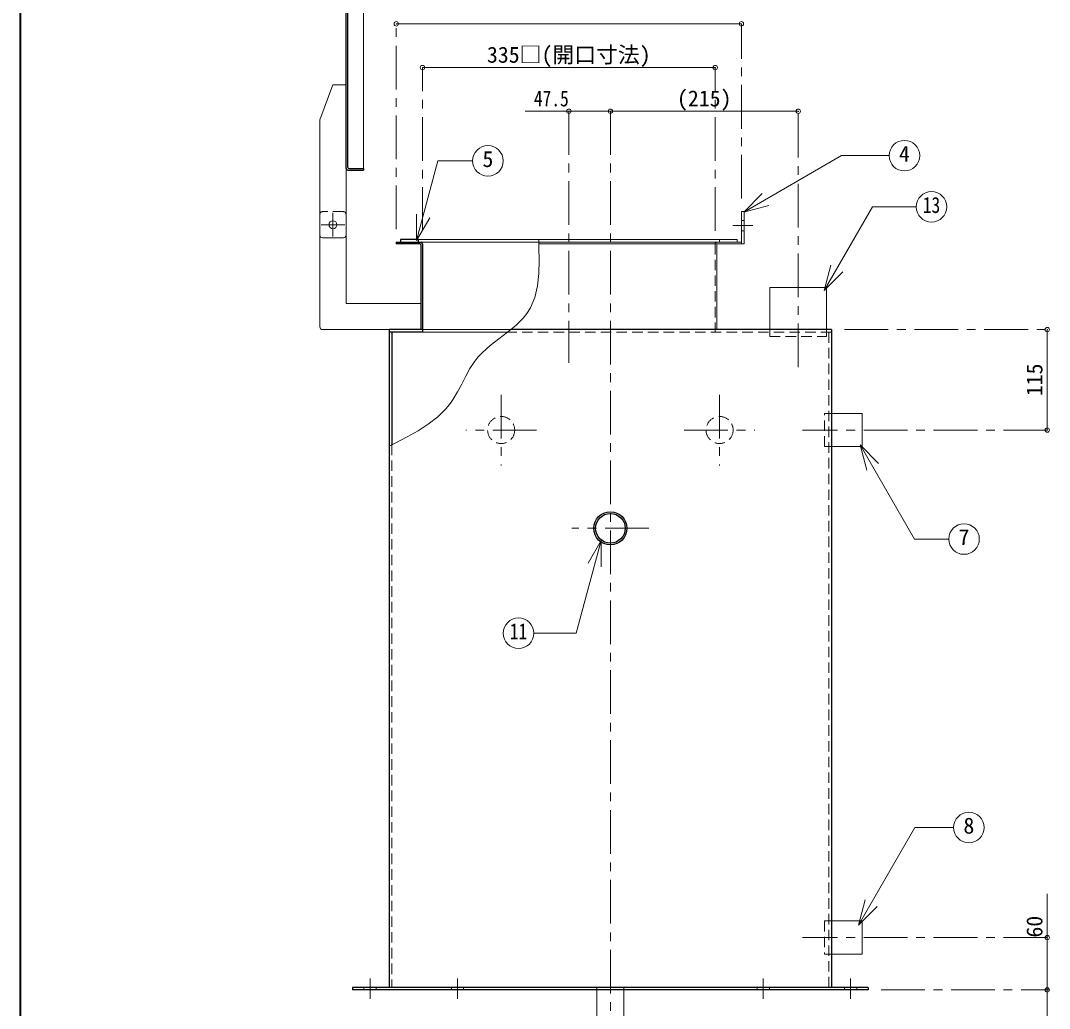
# Model space of a CAD drawing. Units: millimetres at full size, sheet at 1:10; details may follow other scales. Extents: x -2123 to 1927, y -1358 to 1452.
# Drawn here: x -2123 to -945, y -769 to 362 of the extents above; entities that cross this region are included whole.
import ezdxf
from ezdxf.enums import TextEntityAlignment as Align

# ---------------------------------------------------------------- set-up
doc = ezdxf.new("R2010")
doc.units = ezdxf.units.MM
doc.header["$LTSCALE"] = 10
doc.header["$PDMODE"] = 32
doc.header["$PDSIZE"] = 5
doc.linetypes.add('CHAIN1', pattern=[8, 5, -1, 1, -1])
doc.linetypes.add('DASHED1', pattern=[1.8, 1.2, -0.6])
doc.layers.add('0-0', color=7, linetype='Continuous', lineweight=18)
doc.styles.add('ＭＳ ゴシック', font='')
doc.styles.get('ＭＳ ゴシック').set_extended_font_data('MS Gothic')

msp = doc.modelspace()

# ---------------------------------------------------------------- linework, layer by layer
at = {"layer": '0-0', "color": 1, "lineweight": 40}
msp.add_line((-2122.8, -1358.09), (-2122.8, 1451.91), dxfattribs=at)
at = {"layer": '0-0', "color": 4, "lineweight": 9}
for p, q in [((-1730.3, 603.41), (-1730.3, 192.41)), ((-1692.8, 357.91), (-1297.8, 357.91)), ((-1662.8, 307.91), (-1327.8, 307.91)), ((-1545.3, 257.91), (-1447.8, 257.91)), ((-1447.8, 257.91), (-1232.8, 257.91)), ((-1294.8, 142.91), (-1297.8, 142.91)), ((-1297.8, 142.91), (-1297.8, 107.91)), ((-1294.8, 142.91), (-1294.8, 105.91)), ((-1780.3, 115.91), (-1780.3, 10.91)), ((-1750.3, 115.91), (-1750.3, 37.91)), ((-1667.8, 110.91), (-1529.8, 110.91)), ((-1529.71, 107.91), (-1664.8, 107.91)), ((-1325.8, 104.91), (-1325.8, 7.91)), ((-1297.8, 105.91), (-1294.8, 105.91)), ((-1200.3, 55.91), (-1265.3, 55.91)), ((-1265.3, 7.91), (-1265.3, 55.91)), ((-1200.3, 7.91), (-1200.3, 55.91)), ((-1664.8, 37.91), (-1750.3, 37.91)), ((-1777.3, 7.91), (-1700.8, 7.91)), ((-1561.9, 7.91), (-1662.8, 7.91)), ((-1662.8, 4.91), (-1565.61, 4.91)), ((-947.8, -107.09), (-947.8, 7.91)), ((-947.8, -638.09), (-947.8, -798.09))]:
    msp.add_line(p, q, dxfattribs=at)
at = {"layer": '0-0', "color": 5, "lineweight": 25}
for p, q in [((-1750.3, 192.41), (-1750.3, 592.16)), ((-1748.3, 193.41), (-1748.3, 592.16)), ((-1748.3, 190.41), (-1730.3, 190.41)), ((-1747.3, 192.41), (-1730.3, 192.41)), ((-1730.3, 192.41), (-1730.3, 190.41)), ((-1692.8, 107.91), (-1692.8, 105.91)), ((-1692.8, 107.91), (-1664.8, 107.91)), ((-1687.8, 110.91), (-1687.8, 107.91)), ((-1667.8, 110.91), (-1687.8, 110.91)), ((-1667.8, 110.91), (-1667.8, 107.91)), ((-1665.8, 105.91), (-1692.8, 105.91)), ((-1664.8, 104.91), (-1664.8, 7.91)), ((-1700.8, 7.91), (-1700.8, -745.29)), ((-1662.8, 7.91), (-1700.8, 7.91)), ((-1697.8, 4.91), (-1697.8, -123.91)), ((-1194.8, 7.91), (-1561.9, 7.91)), ((-1194.8, 7.91), (-1194.8, -745.29)), ((-1742.8, -745.09), (-1742.8, -748.09)), ((-1152.8, -745.09), (-1742.8, -745.09)), ((-1152.8, -748.09), (-1742.8, -748.09)), ((-1152.8, -745.09), (-1152.8, -748.09))]:
    msp.add_line(p, q, dxfattribs=at)
at = {"layer": '0-0', "color": 4, "linetype": 'CHAIN1', "lineweight": 9}
for p, q in [((-1692.8, 122.91), (-1692.8, 357.91)), ((-1297.8, 157.91), (-1297.8, 357.91)), ((-1662.8, 120.91), (-1662.8, 307.91)), ((-1327.8, 120.91), (-1327.8, 307.91)), ((-1495.3, 257.91), (-1495.3, -30.09)), ((-1447.8, 257.91), (-1447.8, -819.09)), ((-1232.8, -35.09), (-1232.8, 257.91)), ((-1765.3, 141.41), (-1765.3, 114.41)), ((-1751.8, 127.91), (-1778.8, 127.91)), ((-1307.8, 126.91), (-1284.8, 126.91)), ((-1179.8, 7.91), (-947.8, 7.91)), ((-1572.8, -66.59), (-1572.8, -147.59)), ((-1322.8, -66.59), (-1322.8, -147.59)), ((-1532.3, -107.09), (-1613.3, -107.09)), ((-1363.3, -107.09), (-1282.3, -107.09)), ((-947.8, -107.09), (-1227.8, -107.09)), ((-1403.8, -219.59), (-1491.8, -219.59)), ((-947.8, -688.09), (-1227.8, -688.09)), ((-1722.8, -758.09), (-1722.8, -735.09)), ((-1622.8, -735.09), (-1622.8, -758.09)), ((-1272.8, -735.09), (-1272.8, -758.09)), ((-1172.8, -758.09), (-1172.8, -735.09)), ((-1137.8, -748.09), (-945.8, -748.09))]:
    msp.add_line(p, q, dxfattribs=at)
at = {"layer": '0-0'}
for p, q in [((-1765.3, 287.91), (-1750.3, 287.91)), ((-1669.55, 109.95), (-1645.15, 201.01)), ((-1605.43, 201.01), (-1645.15, 201.01)), ((-1295.23, 142.32), (-1183.18, 207.01)), ((-1183.18, 207.01), (-1128.75, 207.01)), ((-1750.3, 115.91), (-1750.3, 192.41)), ((-1295.23, 142.32), (-1274.01, 163.54)), ((-1295.23, 142.32), (-1266.25, 150.09)), ((-1203.12, 52.8), (-1147.92, 148.42)), ((-1147.92, 148.42), (-1097.75, 148.42)), ((-1780.3, 115.91), (-1780.3, 139.91)), ((-1669.55, 109.95), (-1669.55, 139.95)), ((-1669.55, 109.95), (-1654.55, 135.93)), ((-1777.3, 112.91), (-1753.3, 112.91)), ((-1302.8, 110.91), (-1529.8, 110.91)), ((-1529.71, 107.91), (-1297.8, 107.91)), ((-1302.8, 110.91), (-1302.8, 107.91)), ((-1297.8, 107.91), (-1297.8, 105.91)), ((-1297.8, 105.91), (-1529.65, 105.91)), ((-1203.12, 52.8), (-1195.36, 81.78)), ((-1203.12, 52.8), (-1181.91, 74.02)), ((-1159.8, -88.09), (-1194.8, -88.09)), ((-1159.8, -126.09), (-1159.8, -88.09)), ((-1159.8, -126.09), (-1194.8, -126.09)), ((-1162.03, -124.06), (-1154.26, -153.04)), ((-1162.03, -124.06), (-1140.82, -145.28)), ((-1458.35, -233.67), (-1473.35, -259.65)), ((-1458.35, -233.67), (-1458.35, -263.67)), ((-1163.84, -673.8), (-1156.07, -644.82)), ((-1163.84, -673.8), (-1142.63, -652.59)), ((-1159.8, -669.09), (-1194.8, -669.09)), ((-1159.8, -669.09), (-1159.8, -707.09)), ((-1159.8, -707.09), (-1194.8, -707.09)), ((-1463.3, -748.09), (-1463.3, -784.09)), ((-1432.3, -748.09), (-1432.3, -784.09))]:
    msp.add_line(p, q, dxfattribs=at)
at = {"layer": '0-0', "color": 4, "linetype": 'DASHED1', "lineweight": 9}
for p, q in [((-1753.3, 142.91), (-1777.3, 142.91)), ((-1297.8, 132.91), (-1294.8, 132.91)), ((-1297.8, 120.91), (-1294.8, 120.91)), ((-1322.8, 110.91), (-1322.8, 107.91)), ((-1327.8, 105.91), (-1327.8, 4.91)), ((-1265.3, 7.91), (-1265.3, -0.09)), ((-1200.3, 7.91), (-1200.3, -0.09)), ((-1265.3, -0.09), (-1200.3, -0.09)), ((-1202.8, -126.09), (-1202.8, -88.09)), ((-1194.8, -88.09), (-1202.8, -88.09)), ((-1194.8, -126.09), (-1202.8, -126.09)), ((-1202.8, -669.09), (-1202.8, -707.09)), ((-1194.8, -669.09), (-1202.8, -669.09)), ((-1194.8, -707.09), (-1202.8, -707.09)), ((-1729.8, -745.09), (-1729.8, -748.09)), ((-1715.8, -745.09), (-1715.8, -748.09)), ((-1463.3, -748.09), (-1463.3, -745.09)), ((-1432.3, -748.09), (-1432.3, -745.09)), ((-1179.8, -745.09), (-1179.8, -748.09)), ((-1165.8, -745.09), (-1165.8, -748.09))]:
    msp.add_line(p, q, dxfattribs=at)
at = {"layer": '0-0', "linetype": 'DASHED1'}
for p, q in [((-1194.8, 4.91), (-1565.61, 4.91)), ((-1197.8, 4.91), (-1197.8, -745.29)), ((-1697.8, -123.91), (-1697.8, -745.29)), ((-1629.8, -745.09), (-1629.8, -748.09)), ((-1615.8, -745.09), (-1615.8, -748.09)), ((-1279.8, -745.09), (-1279.8, -748.09)), ((-1265.8, -745.09), (-1265.8, -748.09))]:
    msp.add_line(p, q, dxfattribs=at)
at = {"layer": '0-0'}
for points in [[(-1780.3, 139.91), (-1780.3, 247.91), (-1765.3, 287.91)], [(-1529.8, 110.91), (-1529.54, 102.04), (-1529.31, 86.88), (-1529.76, 72.12), (-1531.31, 57.99), (-1534.37, 44.75), (-1539.37, 32.65), (-1543.32, 26.25), (-1547.49, 21.03), (-1555.92, 12.76), (-1565.44, 5.04), (-1575.45, -2.49), (-1585.37, -10.24), (-1594.62, -18.58), (-1599.44, -23.84), (-1602.99, -28.4), (-1608.45, -36.75), (-1613.34, -45.5), (-1617.96, -54.41), (-1622.62, -63.22), (-1627.63, -71.68), (-1630.82, -76.34), (-1635.73, -82.44), (-1645.33, -91.96), (-1656.15, -100.41), (-1667.92, -108.01), (-1680.37, -115.01), (-1693.25, -121.64), (-1700.8, -125.41)], [(-1162.03, -124.06), (-1099.79, -231.86), (-1060.54, -231.86)], [(-1458.35, -233.67), (-1486.76, -339.7), (-1535.4, -339.7)], [(-1163.84, -673.8), (-1099.33, -562.08), (-1054.98, -562.08)]]:
    msp.add_lwpolyline(points, dxfattribs=at)
at = {"layer": '0-0', "color": 5, "lineweight": 25}
msp.add_lwpolyline([(-1662.8, 105.91), (-1662.8, 4.91), (-1700.8, 4.91)], dxfattribs=at)
at = {"layer": '0-0'}
for centre, radius in [((-1111.25, 207.01), 17.5), ((-1587.93, 201.01), 17.5), ((-1080.25, 148.42), 17.5), ((-1765.3, 127.91), 4.5), ((-1043.04, -231.86), 17.5), ((-1552.9, -339.7), 17.5), ((-1037.48, -562.08), 17.5)]:
    msp.add_circle(centre, radius, dxfattribs=at)
at = {"layer": '0-0', "color": 4, "linetype": 'DASHED1', "lineweight": 9}
for centre in [(-1572.8, -107.09), (-1322.8, -107.09)]:
    msp.add_circle(centre, 15.5, dxfattribs=at)
at = {"layer": '0-0', "color": 5, "lineweight": 25}
for radius in [19, 17]:
    msp.add_circle((-1447.8, -219.59), radius, dxfattribs=at)
for centre, radius, start, end in [((-1748.3, 192.41), 2, 180, 270), ((-1747.3, 193.41), 1, 180, 270), ((-1664.8, 105.91), 2, 0, 90), ((-1665.8, 104.91), 1, 0, 90)]:
    msp.add_arc(centre, radius, start, end, dxfattribs=at)
at = {"layer": '0-0', "color": 4, "linetype": 'DASHED1', "lineweight": 9}
for centre, radius, start, end in [((-1777.3, 139.91), 3, 90, 180), ((-1753.3, 139.91), 3, 0, 90), ((-1325.8, 105.91), 2, 90, 180)]:
    msp.add_arc(centre, radius, start, end, dxfattribs=at)
at = {"layer": '0-0'}
for centre, start, end in [((-1777.3, 115.91), 180, 270), ((-1753.3, 115.91), 270, 0)]:
    msp.add_arc(centre, 3, start, end, dxfattribs=at)
at = {"layer": '0-0', "color": 4, "lineweight": 9}
for centre, radius, start, end in [((-1324.8, 104.91), 1, 90, 180), ((-1777.3, 10.91), 3, 180, 270)]:
    msp.add_arc(centre, radius, start, end, dxfattribs=at)
at = {"layer": '0-0', "color": 1}
for p in [(-1692.8, 357.91), (-1297.8, 357.91), (-1662.8, 307.91), (-1327.8, 307.91), (-1495.3, 257.91), (-1447.8, 257.91), (-1232.8, 257.91), (-947.8, 7.91), (-947.8, -107.09), (-947.8, -688.09), (-947.8, -748.09)]:
    msp.add_point(p, dxfattribs=at)

# ---------------------------------------------------------------- texts
at = {"layer": '0-0', "style": 'ＭＳ ゴシック'}
for s, p in [('335□(開口寸法)', (-1589.05, 307.91)), ('(215)', (-1371.55, 257.91)), ('4', (-1117.5, 194.51)), ('5', (-1594.18, 188.51)), ('7', (-1049.29, -244.36)), ('8', (-1043.73, -574.58))]:
    msp.add_text(s, height=18.33, dxfattribs=at).set_placement(p, align=Align.BOTTOM_LEFT)
at = {"layer": '0-0', "style": 'ＭＳ ゴシック', "width": 0.8}
for s, p in [('47.5', (-1535.3, 257.91)), ('13', (-1090.25, 135.92)), ('11', (-1562.9, -352.2))]:
    msp.add_text(s, height=18.33, dxfattribs=at).set_placement(p, align=Align.BOTTOM_LEFT)
at = {"layer": '0-0', "style": 'ＭＳ ゴシック'}
for s, p in [('115', (-947.8, -68.34)), ('60', (-947.8, -688.09))]:
    msp.add_text(s, height=18.33, rotation=90, dxfattribs=at).set_placement(p, align=Align.BOTTOM_LEFT)

doc.saveas('drawing.dxf')
